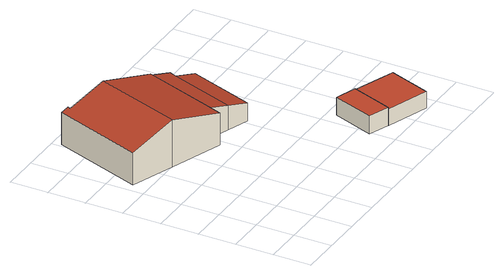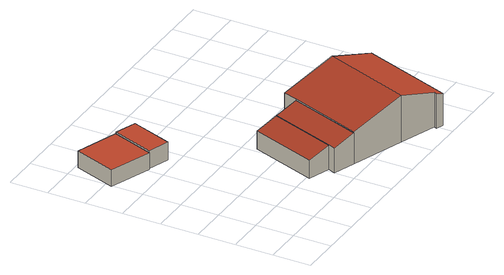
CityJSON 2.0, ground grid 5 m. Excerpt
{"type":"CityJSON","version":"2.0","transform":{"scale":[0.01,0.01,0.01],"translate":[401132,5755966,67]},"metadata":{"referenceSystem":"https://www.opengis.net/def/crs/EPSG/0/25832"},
"CityObjects":{
"building1":{"type":"Building","attributes":{"Gemeindeschluessel":"05515000","Geometrietyp2DReferenz":"3000","function":"31001_2000"},"children":["building1-1","building1-2","building1-3"]},
"building1-1":{"type":"BuildingPart","attributes":{"roofType":"2100","measuredHeight":4.2},"parents":["building1"],"geometry":[{"type":"Solid","lod":"2","boundaries":[[[[0,1,2,3]],[[4,5,6,1,0]],[[7,8,9,10,11]],[[11,4,0,3,7]],[[1,6,9,8,2]],[[10,5,4,11]],[[9,6,5,10]],[[8,7,3,2]]]],"semantics":{"surfaces":[{"type":"WallSurface"},{"type":"RoofSurface"},{"type":"GroundSurface"},{"type":"ClosureSurface"}],"values":[[0,0,0,1,2,0,3,3]]}}]},
"building1-2":{"type":"BuildingPart","attributes":{"roofType":"3100","measuredHeight":6.37},"parents":["building1"],"geometry":[{"type":"Solid","lod":"2","boundaries":[[[[12,13,14,15]],[[16,17,13,12]],[[18,19,17,16]],[[20,21,19,18]],[[22,23,21,20]],[[24,25,23,22]],[[26,3,2,25,24]],[[15,14,8,7,27]],[[22,20,18,16,12,24]],[[15,27,26,24,12]],[[13,17,19,21,23,25,2,8,14]],[[7,3,26,27]],[[8,2,3,7]]]],"semantics":{"surfaces":[{"type":"WallSurface"},{"type":"RoofSurface"},{"type":"GroundSurface"},{"type":"ClosureSurface"}],"values":[[0,0,0,0,0,0,0,0,1,1,2,0,3]]}}]},
"building1-3":{"type":"BuildingPart","attributes":{"roofType":"2100","measuredHeight":3.32},"parents":["building1"],"geometry":[{"type":"Solid","lod":"2","boundaries":[[[[10,9,28,29]],[[30,31,6,5]],[[29,28,31,30]],[[5,10,29,30]],[[9,6,31,28]],[[9,10,5,6]]]],"semantics":{"surfaces":[{"type":"WallSurface"},{"type":"RoofSurface"},{"type":"GroundSurface"},{"type":"ClosureSurface"}],"values":[[0,0,0,1,2,3]]}}]},
"building2":{"type":"Building","attributes":{"Gemeindeschluessel":"05515000","Geometrietyp2DReferenz":"3000","function":"31001_1310","roofType":"1000","measuredHeight":2.44},"geometry":[{"type":"Solid","lod":"2","boundaries":[[[[32,33,34,35]],[[36,37,33,32]],[[38,39,37,36]],[[35,34,39,38]],[[36,32,35,38]],[[33,37,39,34]]]],"semantics":{"surfaces":[{"type":"WallSurface"},{"type":"RoofSurface"},{"type":"GroundSurface"}],"values":[[0,0,0,0,1,2]]}}]},
"building3":{"type":"Building","attributes":{"Gemeindeschluessel":"05515000","Geometrietyp2DReferenz":"3000","function":"31001_1310","roofType":"1000","measuredHeight":2.24},"geometry":[{"type":"Solid","lod":"2","boundaries":[[[[40,41,42,43]],[[44,45,41,40]],[[46,47,45,44]],[[43,42,47,46]],[[44,40,43,46]],[[41,45,47,42]]]],"semantics":{"surfaces":[{"type":"WallSurface"},{"type":"RoofSurface"},{"type":"GroundSurface"}],"values":[[0,0,0,0,1,2]]}}]}
},
"vertices":[
[2059,2760,465],[2059,2760,132],[1771,2862,132],[1771,2862,552],[2025,2666,465],[2025,2666,464],[2025,2666,132],[1432,1907,552],[1432,1907,132],[1720,1804,132],[1720,1804,464],[1720,1804,465],
[662,1975,770],[662,1975,132],[1367,1724,132],[1367,1724,569],[79,2182,569],[79,2182,132],[497,3360,569],[497,3360,132],[595,3325,602],[595,3325,132],[576,3287,600],[576,3287,132],[1066,3113,770],[1066,3113,132],[1771,2862,569],[1432,1907,569],
[2008,1702,132],[2008,1702,377],[2314,2564,377],[2314,2564,132],
[2671,880,340],[2671,880,96],[2474,334,96],[2474,334,340],[2949,780,340],[2949,780,96],[2753,234,340],[2753,234,96],
[2760,230,319],[2760,230,95],[3317,30,95],[3317,30,319],[2960,787,319],[2960,787,95],[3517,587,319],[3517,587,95]
]}
